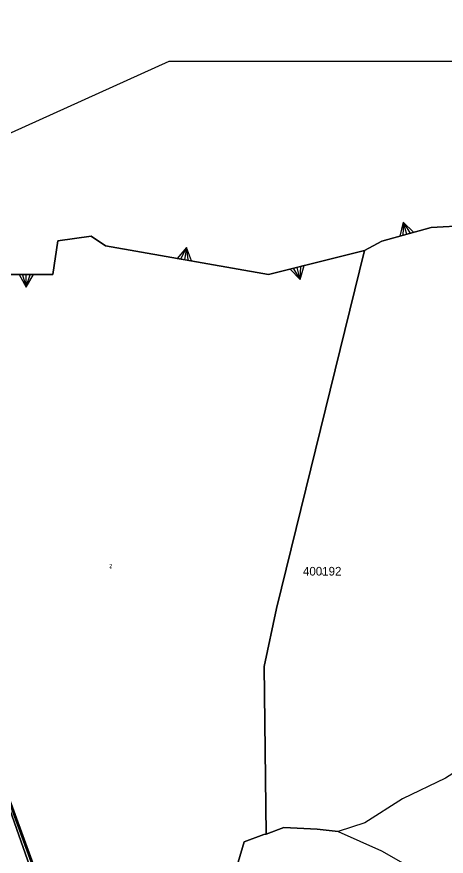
# Model space of a CAD drawing. Header units: metres. Extents: x 196582 to 208442, y 561446 to 572119.
# Drawn here: x 197163 to 197461, y 565152 to 565736 of the extents above; entities that cross this region are included whole.
import ezdxf
from ezdxf.enums import TextEntityAlignment as Align

# ---------------------------------------------------------------- set-up
doc = ezdxf.new("R2010")
doc.units = ezdxf.units.M
doc.header["$MEASUREMENT"] = 0
doc.linetypes.add('Mitham', pattern=[7, 4, -3])
for name, color, linetype in [('C1600', 6, 'Continuous'), ('C1601', 6, 'Continuous'), ('C1602', 130, 'Continuous'), ('C1602_0', 130, 'Continuous'), ('C1603_0', 130, 'Continuous'), ('C1650PLT', 7, 'Continuous'), ('C1801_194-02-11-D_2005', 150, 'Mitham'), ('C1802_194-02-11-D_2005', 160, 'Continuous')]:
    doc.layers.add(name, color=color, linetype=linetype)
doc.layers.add('DIM', color=6, linetype='Continuous', lineweight=30)
doc.styles.add('hebtxt', font='hebtxt')
doc.styles.add('Romans', font='romans')
doc.dimstyles.new('s500b', dxfattribs={"dimscale": 0.5, "dimtxt": 2.5, "dimasz": 2.5, "dimexe": 0.18, "dimexo": 0.0625, "dimgap": 0.09, "dimtad": 1, "dimdec": 1, "dimzin": 0, "dimdsep": 46, "dimtxsty": 'Romans', "dimcen": 0.09, "dimclrd": 212, "dimclre": 212, "dimclrt": 20, "dimadec": 3, "dimazin": 0, "dimtfac": 1, "dimtdec": 1, "dimtofl": 0, "dimtmove": 2, "dimatfit": 3, "dimfxl": 1, "dimtolj": 1, "dimtzin": 0, "dimarcsym": 0})
picture_1 = doc.add_image_def('image1.ecw', size_in_pixel=(118525, 46520))

# ---------------------------------------------------------------- blocks, each defined once
blk = doc.blocks.new('GUSHMARK')
for p, q in [((-0.025, 0.772), (-0.262, 0.028)), ((0, 0.867), (0, 0)), ((0.023, 0.765), (0.24, 0.036))]:
    blk.add_line(p, q)
at = {"layer": 'C1650PLT'}
blk.add_lwpolyline([(0.501, 0), (0, 0.867), (-0.501, 0)], close=True, dxfattribs=at)
blk = doc.blocks.new('ANOT101')
blk.add_blockref('GUSHMARK', (0, 0))
blk = doc.blocks.new('C1603')
at = {"color": 255}
blk.add_circle((0, 0), 0.1, dxfattribs=at)
at = {"style": 'hebtxt', "width": 4}
blk.add_attdef('CROSS', text='', height=4, dxfattribs=at).set_placement((0, 1.5), align=Align.MIDDLE)
at = {"style": 'hebtxt'}
blk.add_attdef('PARCEL_NAME', text='', height=2.7, dxfattribs=at).set_placement((0, 1.5), align=Align.MIDDLE)
at = {"style": 'hebtxt', "flags": 1}
for tag, p in [('PARCEL_SOURCE', (0, -4)), ('PARCEL_STATUS', (0, -2.5)), ('LEGAL_AREA', (0, -5.5)), ('GUSH', (0, -1)), ('PARCEL_PREVIOUS', (0, -8.5)), ('GUSH_PREVIOUS', (0, -10)), ('CALC_AREA', (0, -7)), ('TABA_PLAN', (0, -11.5)), ('TABA_MIGRASH', (0, -13)), ('TABA_YEUD', (0, -14.5)), ('COMMENT', (0, -16))]:
    blk.add_attdef(tag, text='', height=1, dxfattribs=at).set_placement(p, align=Align.MIDDLE)
blk = doc.blocks.new('C1601')
at = {"color": 255}
blk.add_circle((0, 0), 0.1, dxfattribs=at)
at = {"style": 'hebtxt'}
blk.add_attdef('GUSH', text='', height=6, dxfattribs=at).set_placement((0, -1), align=Align.CENTER)

msp = doc.modelspace()

# ---------------------------------------------------------------- linework, layer by layer
at = {"layer": 'C1600'}
for points in [[(197476.2, 565591.03), (197451.01, 565589.62), (197416.59, 565580.06), (197404.6, 565573.55), (197337.7, 565556.82), (197224.36, 565576.82), (197214.36, 565583.48), (197191.03, 565580.15), (197187.7, 565556.81), (197124.36, 565556.81), (197087.7, 565550.14), (197051.03, 565546.81), (197027.7, 565546.81), (196788.72, 565702.77), (196666.58, 565790.78)], [(197124.36, 565556.81), (197187.7, 565556.81), (197191.03, 565580.15), (197214.36, 565583.48), (197224.36, 565576.82), (197337.7, 565556.82), (197404.6, 565573.55), (197416.59, 565580.06), (197451.01, 565589.62), (197476.2, 565591.03)], [(197482.76, 565220.4), (197460.84, 565206.46), (197431.03, 565192.07), (197404.67, 565175.35), (197386.14, 565169.22), (197371.51, 565170.94), (197348.49, 565172.18), (197336.12, 565167.43), (197334.48, 565167.25), (197320.78, 565162.09), (197316.58, 565148.06)], [(197464.53, 564840.03), (197455.78, 564843.96), (197437.72, 564841.83), (197400.57, 564827.13), (197376.18, 564817.35), (197360.84, 564819.56), (197344.25, 564831.19), (197333.77, 564848.12), (197328.98, 564861.62), (197319.33, 564916.49), (197313.93, 564926.35), (197310.63, 564949.03), (197312.66, 565044.52), (197314.05, 565095.81), (197316.58, 565148.06), (197320.78, 565162.09), (197334.48, 565167.25), (197336.12, 565167.43), (197348.49, 565172.18), (197371.51, 565170.94), (197386.14, 565169.22), (197416.28, 565155.81), (197449.2, 565137.13), (197484.9, 565121.02)]]:
    msp.add_lwpolyline(points, dxfattribs=at)
at = {"layer": 'C1602'}
for points in [[(197476.2, 565591.03), (197451.01, 565589.62), (197416.59, 565580.06), (197404.6, 565573.55), (197337.7, 565556.82), (197224.36, 565576.82), (197214.36, 565583.48), (197191.03, 565580.15), (197187.7, 565556.81), (197124.36, 565556.81), (197087.7, 565550.14), (197051.03, 565546.81), (197027.7, 565546.81), (196788.72, 565702.77), (196666.58, 565790.78)], [(197464.53, 564840.03), (197455.78, 564843.96), (197437.72, 564841.83), (197400.57, 564827.13), (197376.18, 564817.35), (197360.84, 564819.56), (197344.25, 564831.19), (197333.77, 564848.12), (197328.98, 564861.62), (197319.33, 564916.49), (197313.93, 564926.35), (197310.63, 564949.03), (197312.66, 565044.52), (197314.05, 565095.81), (197316.58, 565148.06), (197320.78, 565162.09), (197334.48, 565167.25), (197336.12, 565167.43), (197348.49, 565172.18), (197371.51, 565170.94), (197386.14, 565169.22), (197416.28, 565155.81), (197449.2, 565137.13), (197484.9, 565121.02)]]:
    msp.add_lwpolyline(points, dxfattribs=at)
at = {"layer": 'C1602_0'}
for points in [[(197482.76, 565220.4), (197460.84, 565206.46), (197431.03, 565192.07), (197404.67, 565175.35), (197386.14, 565169.22), (197371.51, 565170.94), (197348.49, 565172.18), (197336.12, 565167.43), (197334.79, 565284.17), (197343.21, 565324.54), (197404.6, 565573.55), (197416.59, 565580.06), (197451.01, 565589.62), (197476.2, 565591.03)], [(197177.76, 565127.71), (197137.73, 565240.7), (197104.08, 565336.03), (197057.84, 565460.5), (197035.97, 565505.09), (197009.27, 565549.88), (197027.48, 565546.84), (197027.7, 565546.81), (197051.03, 565546.81), (197087.7, 565550.14), (197124.36, 565556.81), (197187.7, 565556.81), (197191.03, 565580.15), (197214.36, 565583.48), (197224.36, 565576.82), (197337.7, 565556.82), (197404.6, 565573.55), (197343.21, 565324.54), (197334.79, 565284.17), (197336.12, 565167.43), (197334.48, 565167.25), (197320.78, 565162.09), (197316.58, 565148.06)], [(197137.73, 565240.7), (197177.76, 565127.71)]]:
    msp.add_lwpolyline(points, dxfattribs=at)
at = {"layer": 'C1801_194-02-11-D_2005', "const_width": 2}
msp.add_lwpolyline([(196741.16, 565786.08), (196776.79, 565770.73), (196861.86, 565713.48), (196930.56, 565651.32), (196986.18, 565585.88), (197027.07, 565513.91), (197066.33, 565440.3), (197179.2, 565131.12), (197269.17, 564879.21), (197342.79, 564713.99), (197426.21, 564573.31), (197547.26, 564379.14), (197792.64, 564047.07), (197990.61, 563789.78), (198047.38, 563717.78), (198088.92, 563673.46), (198160.93, 563626.38), (198114.39, 563548.29)], dxfattribs=at)
at = {"layer": 'C1802_194-02-11-D_2005'}
msp.add_lwpolyline([(196741.16, 565786.08), (196776.79, 565770.73), (196861.86, 565713.48), (196930.56, 565651.32), (196986.18, 565585.88), (197027.07, 565513.91), (197066.33, 565440.3), (197179.2, 565131.12), (197269.17, 564879.21), (197342.79, 564713.99), (197426.21, 564573.31), (197547.26, 564379.14), (197792.64, 564047.07), (197990.61, 563789.78), (198047.38, 563717.78), (198088.92, 563673.46), (198160.93, 563626.38), (198140.1, 563591.44)], dxfattribs=at)

# ---------------------------------------------------------------- block references
at = {"layer": 'C1600'}
for p, xscale, yscale, zscale, rotation in [((197433.88, 565584.87), 9.999999999999998, 9.999999999999998, 9.999999999999998, 15.52599942987712), ((197279.16, 565567.15), 10, 10, 10, 349.994529297353), ((197357.64, 565561.81), 10, 10, 10, 194.0386614791912), ((197169.16, 565556.81), 10, 10, 10, 180.0027140236506)]:
    msp.add_blockref('ANOT101', p, dxfattribs=dict(at, xscale=xscale, yscale=yscale, zscale=zscale, rotation=rotation))
at = {"layer": 'C1601'}
msp.add_blockref('C1601', (197375.09, 565348.41), dxfattribs=at).add_auto_attribs({'GUSH': '400192'})
at = {"layer": 'C1603_0'}
msp.add_blockref('C1603', (197227.93, 565352.57), dxfattribs=at).add_auto_attribs({'PARCEL_NAME': '2'})

# ---------------------------------------------------------------- pictures from other files: only their frames are drawn
image = msp.add_image(picture_1, insert=(196589.83, 561446.34), size_in_units=(11852.5, 4652))
image.dxf.flags = 7

# ---------------------------------------------------------------- leaders
at = {"layer": 'DIM', "ltscale": 10, "annotation_type": 0, "has_hookline": 1, "hookline_direction": 0, "text_width": 821.37}
msp.add_leader([(196804.56, 565495.5), (197268.59, 565705.16), (197281.09, 565705.16)], dimstyle='s500b', override={"dimasz": 25, "dimgap": 0.2}, dxfattribs=at)

doc.saveas('drawing.dxf')
